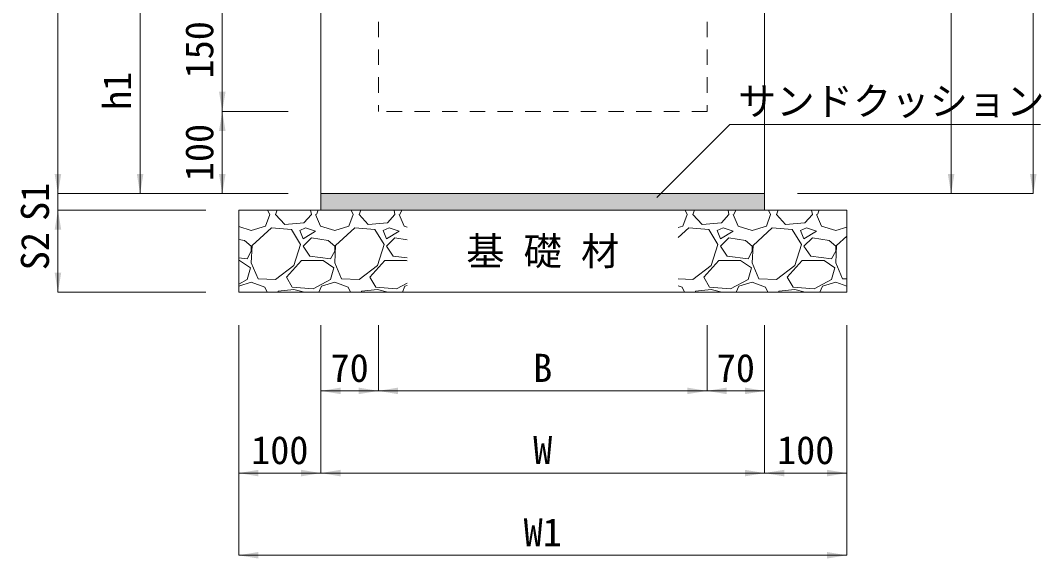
# Model space of a CAD drawing. Units: millimetres at full size. Extents: x 95 to 26200, y 7460 to 13400.
# Drawn here: x 4628 to 5871, y 10271 to 10926 of the extents above; entities that cross this region are included whole.
import ezdxf
from ezdxf.enums import TextEntityAlignment as Align

# ---------------------------------------------------------------- set-up
doc = ezdxf.new("R2010")
doc.units = ezdxf.units.MM
doc.header["$LTSCALE"] = 25
doc.linetypes.add('USER1', pattern=[1.35, 0.75, -0.6])
doc.layers.add('ハッチング', color=7, linetype='Continuous')
doc.layers.add('文字', color=7, linetype='Continuous')
for name, color, linetype, lineweight in [('ハッチング_基礎', 150, 'Continuous', 5), ('寸法線', 7, 'Continuous', 13), ('引出線', 4, 'Continuous', 9), ('本体', 2, 'Continuous', 20), ('舗装・基礎', 7, 'Continuous', 20)]:
    doc.layers.add(name, color=color, linetype=linetype, lineweight=lineweight)
doc.styles.add('ＭＳ ゴシック', font='')
doc.styles.get('ＭＳ ゴシック').set_extended_font_data('MS Gothic')

# ---------------------------------------------------------------- blocks, each defined once
blk = doc.blocks.new('filled_arrow')
at = {"color": 0, "linetype": 'Continuous', "lineweight": -2}
blk.add_solid([(7.5, 1.25), (0, 0), (7.5, -1.25)], dxfattribs=at)

msp = doc.modelspace()

# ---------------------------------------------------------------- hatches: boundary and pattern name
at = {"layer": 'ハッチング'}
msp.add_hatch(color=256, dxfattribs=at).paths.add_polyline_path([(5533.69, 10695.08), (5533.69, 10715.08), (4993.69, 10715.08), (4993.69, 10695.08)])

# ---------------------------------------------------------------- linework, layer by layer
at = {"layer": 'ハッチング_基礎'}
for p, q in [((4926.31, 10675.49), (4931.39, 10689.71)), ((4928.91, 10695.08), (4931.39, 10689.71)), ((4938.5, 10689.71), (4940.52, 10695.08)), ((4949.68, 10677.52), (4938.5, 10689.71)), ((4982.19, 10689.71), (4973.05, 10679.55)), ((4981.17, 10694.79), (4980, 10695.08)), ((4982.19, 10689.71), (4981.17, 10694.79)), ((4987.27, 10689.71), (4993.37, 10675.49)), ((4988.29, 10689.71), (4990.59, 10695.08)), ((5027.91, 10675.49), (5032.99, 10689.71)), ((5030.51, 10695.08), (5032.99, 10689.71)), ((5040.1, 10689.71), (5042.12, 10695.08)), ((5051.28, 10677.52), (5040.1, 10689.71)), ((5083.79, 10689.71), (5074.65, 10679.55)), ((5082.77, 10694.79), (5081.6, 10695.08)), ((5083.79, 10689.71), (5082.77, 10694.79)), ((5088.87, 10689.71), (5094.97, 10675.49)), ((5089.89, 10689.71), (5092.19, 10695.08)), ((5434.31, 10675.49), (5439.39, 10689.71)), ((5436.91, 10695.08), (5439.39, 10689.71)), ((5446.5, 10689.71), (5448.52, 10695.08)), ((5457.68, 10677.52), (5446.5, 10689.71)), ((5490.19, 10689.71), (5481.05, 10679.55)), ((5489.17, 10694.79), (5488, 10695.08)), ((5490.19, 10689.71), (5489.17, 10694.79)), ((5495.27, 10689.71), (5501.37, 10675.49)), ((5496.29, 10689.71), (5498.59, 10695.08)), ((5535.91, 10675.49), (5540.99, 10689.71)), ((5538.51, 10695.08), (5540.99, 10689.71)), ((5548.1, 10689.71), (5550.12, 10695.08)), ((5559.28, 10677.52), (5548.1, 10689.71)), ((5591.79, 10689.71), (5582.65, 10679.55)), ((5590.77, 10694.79), (5589.6, 10695.08)), ((5591.79, 10689.71), (5590.77, 10694.79)), ((5596.87, 10689.71), (5602.97, 10675.49)), ((5597.89, 10689.71), (5600.19, 10695.08)), ((4909.04, 10670.41), (4926.31, 10675.49)), ((4973.05, 10679.55), (4949.68, 10677.52)), ((4993.37, 10675.49), (5010.64, 10670.41)), ((5010.64, 10670.41), (5027.91, 10675.49)), ((5074.65, 10679.55), (5051.28, 10677.52)), ((5094.97, 10675.49), (5098.69, 10674.39)), ((5428.69, 10673.83), (5434.31, 10675.49)), ((5481.05, 10679.55), (5457.68, 10677.52)), ((5501.37, 10675.49), (5518.64, 10670.41)), ((5518.64, 10670.41), (5535.91, 10675.49)), ((5582.65, 10679.55), (5559.28, 10677.52)), ((5602.97, 10675.49), (5620.24, 10670.41)), ((4893.69, 10674.92), (4909.04, 10670.41)), ((4933.42, 10673.45), (4910.05, 10652.12)), ((4957.81, 10671.42), (4933.42, 10673.45)), ((4968.98, 10653.13), (4957.81, 10671.42)), ((4975.08, 10673.45), (4967.97, 10670.41)), ((4967.97, 10670.41), (4972.03, 10660.25)), ((4972.03, 10660.25), (4987.27, 10669.39)), ((4987.27, 10669.39), (4975.08, 10673.45)), ((5035.02, 10673.45), (5011.65, 10652.12)), ((5059.41, 10671.42), (5035.02, 10673.45)), ((5070.58, 10653.13), (5059.41, 10671.42)), ((5076.68, 10673.45), (5069.57, 10670.41)), ((5069.57, 10670.41), (5073.63, 10660.25)), ((5073.63, 10660.25), (5088.87, 10669.39)), ((5088.87, 10669.39), (5076.68, 10673.45)), ((5441.42, 10673.45), (5428.69, 10661.82)), ((5465.81, 10671.42), (5441.42, 10673.45)), ((5476.98, 10653.13), (5465.81, 10671.42)), ((5483.08, 10673.45), (5475.97, 10670.41)), ((5475.97, 10670.41), (5480.03, 10660.25)), ((5480.03, 10660.25), (5495.27, 10669.39)), ((5495.27, 10669.39), (5483.08, 10673.45)), ((5543.02, 10673.45), (5519.65, 10652.12)), ((5567.41, 10671.42), (5543.02, 10673.45)), ((5578.58, 10653.13), (5567.41, 10671.42)), ((5584.68, 10673.45), (5577.57, 10670.41)), ((5577.57, 10670.41), (5581.63, 10660.25)), ((5581.63, 10660.25), (5596.87, 10669.39)), ((5596.87, 10669.39), (5584.68, 10673.45)), ((5620.24, 10670.41), (5633.69, 10674.36)), ((5633.69, 10663.47), (5621.25, 10652.12)), ((4900.91, 10658.21), (4893.69, 10659.3)), ((4909.04, 10651.1), (4900.91, 10658.21)), ((4910.05, 10652.12), (4909.04, 10630.78)), ((4909.04, 10645.01), (4909.04, 10651.1)), ((4960.85, 10627.73), (4968.98, 10653.13)), ((4982.19, 10661.26), (4972.03, 10651.1)), ((4972.03, 10651.1), (4980.16, 10638.91)), ((5002.51, 10658.21), (4982.19, 10661.26)), ((5010.64, 10651.1), (5002.51, 10658.21)), ((5011.65, 10652.12), (5010.64, 10630.78)), ((5010.64, 10645.01), (5010.64, 10651.1)), ((5062.45, 10627.73), (5070.58, 10653.13)), ((5083.79, 10661.26), (5073.63, 10651.1)), ((5073.63, 10651.1), (5081.76, 10638.91)), ((5098.69, 10659.03), (5083.79, 10661.26)), ((5468.85, 10627.73), (5476.98, 10653.13)), ((5490.19, 10661.26), (5480.03, 10651.1)), ((5480.03, 10651.1), (5488.16, 10638.91)), ((5510.51, 10658.21), (5490.19, 10661.26)), ((5518.64, 10651.1), (5510.51, 10658.21)), ((5519.65, 10652.12), (5518.64, 10630.78)), ((5518.64, 10645.01), (5518.64, 10651.1)), ((5570.45, 10627.73), (5578.58, 10653.13)), ((5591.79, 10661.26), (5581.63, 10651.1)), ((5581.63, 10651.1), (5589.76, 10638.91)), ((5612.11, 10658.21), (5591.79, 10661.26)), ((5620.24, 10651.1), (5612.11, 10658.21)), ((5621.25, 10652.12), (5620.24, 10630.78)), ((5620.24, 10645.01), (5620.24, 10651.1)), ((4903.96, 10635.86), (4909.04, 10645.01)), ((4980.16, 10638.91), (5005.56, 10635.86)), ((5005.56, 10635.86), (5010.64, 10645.01)), ((5081.76, 10638.91), (5098.69, 10636.88)), ((5488.16, 10638.91), (5513.56, 10635.86)), ((5513.56, 10635.86), (5518.64, 10645.01)), ((5589.76, 10638.91), (5615.16, 10635.86)), ((5615.16, 10635.86), (5620.24, 10645.01)), ((4893.69, 10637.09), (4903.96, 10635.86)), ((4893.69, 10633.83), (4894.81, 10633.83)), ((4894.81, 10633.83), (4908.02, 10624.69)), ((4909.04, 10630.78), (4917.17, 10611.48)), ((4938.5, 10610.46), (4960.85, 10627.73)), ((4951.71, 10613.51), (4970, 10633.83)), ((4970, 10633.83), (4996.41, 10633.83)), ((4996.41, 10633.83), (5009.62, 10624.69)), ((5010.64, 10630.78), (5018.77, 10611.48)), ((5040.1, 10610.46), (5062.45, 10627.73)), ((5053.31, 10613.51), (5071.6, 10633.83)), ((5071.6, 10633.83), (5098.01, 10633.83)), ((5098.01, 10633.83), (5098.69, 10633.36)), ((5446.5, 10610.46), (5468.85, 10627.73)), ((5459.71, 10613.51), (5478, 10633.83)), ((5478, 10633.83), (5504.41, 10633.83)), ((5504.41, 10633.83), (5517.62, 10624.69)), ((5518.64, 10630.78), (5526.77, 10611.48)), ((5548.1, 10610.46), (5570.45, 10627.73)), ((5561.31, 10613.51), (5579.6, 10633.83)), ((5579.6, 10633.83), (5606.01, 10633.83)), ((5606.01, 10633.83), (5619.22, 10624.69)), ((5620.24, 10630.78), (5628.37, 10611.48)), ((4908.02, 10624.69), (4903.96, 10610.46)), ((4958.82, 10601.32), (4951.71, 10613.51)), ((5009.62, 10624.69), (5005.56, 10610.46)), ((5060.42, 10601.32), (5053.31, 10613.51)), ((5466.82, 10601.32), (5459.71, 10613.51)), ((5517.62, 10624.69), (5513.56, 10610.46)), ((5568.42, 10601.32), (5561.31, 10613.51)), ((5619.22, 10624.69), (5615.16, 10610.46)), ((4903.96, 10610.46), (4893.69, 10605.08)), ((4893.69, 10602.62), (4909.04, 10607.41)), ((4909.04, 10607.41), (4925.29, 10601.32)), ((4917.17, 10611.48), (4938.5, 10610.46)), ((4925.29, 10601.32), (4928.17, 10595.08)), ((4984.22, 10599.29), (4958.82, 10601.32)), ((5005.56, 10610.46), (4984.22, 10599.29)), ((4991.28, 10595.08), (4994.38, 10602.33)), ((4994.38, 10602.33), (5010.64, 10607.41)), ((5010.64, 10607.41), (5026.89, 10601.32)), ((5018.77, 10611.48), (5040.1, 10610.46)), ((5026.89, 10601.32), (5029.77, 10595.08)), ((5085.82, 10599.29), (5060.42, 10601.32)), ((5098.69, 10606.02), (5085.82, 10599.29)), ((5092.88, 10595.08), (5095.98, 10602.33)), ((5095.98, 10602.33), (5098.69, 10603.18)), ((5428.69, 10611.31), (5446.5, 10610.46)), ((5428.69, 10603.05), (5433.29, 10601.32)), ((5433.29, 10601.32), (5436.17, 10595.08)), ((5492.22, 10599.29), (5466.82, 10601.32)), ((5513.56, 10610.46), (5492.22, 10599.29)), ((5499.28, 10595.08), (5502.38, 10602.33)), ((5502.38, 10602.33), (5518.64, 10607.41)), ((5518.64, 10607.41), (5534.89, 10601.32)), ((5526.77, 10611.48), (5548.1, 10610.46)), ((5534.89, 10601.32), (5537.77, 10595.08)), ((5593.82, 10599.29), (5568.42, 10601.32)), ((5615.16, 10610.46), (5593.82, 10599.29)), ((5600.88, 10595.08), (5603.98, 10602.33)), ((5603.98, 10602.33), (5620.24, 10607.41)), ((5620.24, 10607.41), (5633.69, 10602.37)), ((5628.37, 10611.48), (5633.69, 10611.22)), ((4941.12, 10595.08), (4941.55, 10596.24)), ((4960.85, 10598.27), (4941.55, 10596.24)), ((4973.6, 10595.08), (4960.85, 10598.27)), ((5042.72, 10595.08), (5043.15, 10596.24)), ((5062.45, 10598.27), (5043.15, 10596.24)), ((5075.2, 10595.08), (5062.45, 10598.27)), ((5449.12, 10595.08), (5449.55, 10596.24)), ((5468.85, 10598.27), (5449.55, 10596.24)), ((5481.6, 10595.08), (5468.85, 10598.27)), ((5550.72, 10595.08), (5551.15, 10596.24)), ((5570.45, 10598.27), (5551.15, 10596.24)), ((5583.2, 10595.08), (5570.45, 10598.27))]:
    msp.add_line(p, q, dxfattribs=at)
at = {"layer": '寸法線'}
for p, q in [((4673.69, 11545.08), (4673.69, 10715.08)), ((5860.69, 11498.08), (5860.69, 10715.08)), ((5760.69, 11365.08), (5760.69, 10715.08)), ((4773.69, 10965.08), (4773.69, 10715.08)), ((4873.69, 10815.08), (4873.69, 10965.08)), ((4873.69, 10715.08), (4873.69, 10815.08)), ((4953.69, 10815.08), (4873.69, 10815.08)), ((4953.69, 10815.08), (4873.69, 10815.08)), ((4673.69, 10763.08), (4673.69, 10647.08)), ((4953.69, 10715.08), (4673.69, 10715.08)), ((4953.69, 10715.08), (4673.69, 10715.08)), ((4953.69, 10715.08), (4773.69, 10715.08)), ((4953.69, 10715.08), (4873.69, 10715.08)), ((5573.69, 10715.08), (5760.69, 10715.08)), ((5573.69, 10715.08), (5860.69, 10715.08)), ((4853.69, 10695.08), (4673.69, 10695.08)), ((4673.69, 10695.08), (4673.69, 10595.08)), ((4853.69, 10695.08), (4673.69, 10695.08)), ((4853.69, 10595.08), (4673.69, 10595.08)), ((4893.69, 10555.08), (4893.69, 10375.08)), ((4893.69, 10555.08), (4893.69, 10275.08)), ((4993.69, 10555.08), (4993.69, 10475.08)), ((4993.69, 10555.08), (4993.69, 10375.08)), ((4993.69, 10555.08), (4993.69, 10375.08)), ((5063.69, 10555.08), (5063.69, 10475.08)), ((5063.69, 10555.08), (5063.69, 10475.08)), ((5463.69, 10555.08), (5463.69, 10475.08)), ((5463.69, 10555.08), (5463.69, 10475.08)), ((5533.69, 10555.08), (5533.69, 10475.08)), ((5533.69, 10555.08), (5533.69, 10375.08)), ((5533.69, 10555.08), (5533.69, 10375.08)), ((5633.69, 10555.08), (5633.69, 10375.08)), ((5633.69, 10555.08), (5633.69, 10275.08)), ((4993.69, 10475.08), (5063.69, 10475.08)), ((5063.69, 10475.08), (5463.69, 10475.08)), ((5463.69, 10475.08), (5533.69, 10475.08)), ((4893.69, 10375.08), (4993.69, 10375.08)), ((4993.69, 10375.08), (5533.69, 10375.08)), ((5533.69, 10375.08), (5633.69, 10375.08)), ((5633.69, 10275.08), (4893.69, 10275.08))]:
    msp.add_line(p, q, dxfattribs=at)
at = {"layer": '引出線'}
msp.add_lwpolyline([(5402.44, 10710.28), (5491.39, 10799.24), (5869.62, 10799.24)], dxfattribs=at)
at = {"layer": '本体'}
for p, q in [((4993.69, 11365.08), (4993.69, 10715.08)), ((5533.69, 11365.08), (5533.69, 10715.08)), ((5533.69, 10715.08), (4993.69, 10715.08))]:
    msp.add_line(p, q, dxfattribs=at)
at = {"layer": '本体', "linetype": 'USER1', "lineweight": 15}
for p, q in [((5063.69, 11059.12), (5063.69, 10815.08)), ((5463.69, 11059.12), (5463.69, 10815.08)), ((5463.69, 10815.08), (5063.69, 10815.08))]:
    msp.add_line(p, q, dxfattribs=at)
at = {"layer": '舗装・基礎', "color": 3}
for p, q in [((5533.69, 10715.08), (4993.69, 10715.08)), ((4993.69, 10715.08), (4993.69, 10695.08)), ((5533.69, 10715.08), (5533.69, 10695.08)), ((5633.69, 10695.08), (4893.69, 10695.08)), ((4893.69, 10695.08), (4893.69, 10595.08)), ((5633.69, 10695.08), (5633.69, 10595.08)), ((5633.69, 10595.08), (4893.69, 10595.08))]:
    msp.add_line(p, q, dxfattribs=at)

# ---------------------------------------------------------------- block references
at = {"layer": '寸法線', "xscale": 3.2, "yscale": 3.2}
for p, rotation in [((4873.69, 10815.08), 90), ((4873.69, 10815.08), 270), ((4673.69, 10715.08), 90), ((4673.69, 10715.08), 90), ((4773.69, 10715.08), 90), ((4873.69, 10715.08), 90), ((5760.69, 10715.08), 90), ((5860.69, 10715.08), 90), ((4673.69, 10695.08), 270), ((4673.69, 10695.08), 270), ((4673.69, 10595.08), 90), ((5063.69, 10475.08), 180), ((5463.69, 10475.08), 180), ((5533.69, 10475.08), 180), ((4993.69, 10375.08), 180), ((5533.69, 10375.08), 180), ((5633.69, 10375.08), 180), ((5633.69, 10275.08), 180)]:
    msp.add_blockref('filled_arrow', p, dxfattribs=dict(at, rotation=rotation))
for p in [(4993.69, 10475.08), (5063.69, 10475.08), (5463.69, 10475.08), (4893.69, 10375.08), (4993.69, 10375.08), (5533.69, 10375.08), (4893.69, 10275.08)]:
    msp.add_blockref('filled_arrow', p, dxfattribs=at)
at = {"layer": '引出線', "xscale": 0.133, "yscale": 0.133, "rotation": 45}
msp.add_blockref('filled_arrow', (5402.44, 10710.28), dxfattribs=at)

# ---------------------------------------------------------------- texts
at = {"layer": '寸法線', "style": 'ＭＳ ゴシック'}
for s, p in [('150', (4845.69, 10890.08)), ('h1', (4745.69, 10840.08)), ('100', (4845.69, 10765.08)), ('S1', (4645.69, 10705.08)), ('S2', (4645.69, 10645.08))]:
    msp.add_text(s, height=34.18, rotation=90, dxfattribs=at).set_placement(p, align=Align.MIDDLE_CENTER)
for s, p in [('70', (5028.69, 10503.08)), ('B', (5263.69, 10503.08)), ('70', (5498.69, 10503.08)), ('100', (4943.69, 10403.08)), ('W', (5263.69, 10403.08)), ('100', (5583.69, 10403.08)), ('W1', (5263.69, 10303.08))]:
    msp.add_text(s, height=34.18, dxfattribs=at).set_placement(p, align=Align.MIDDLE_CENTER)
at = {"layer": '引出線', "style": 'ＭＳ ゴシック'}
msp.add_text('サンドクッション', height=34.18, dxfattribs=at).set_placement((5501.39, 10844.63), align=Align.TOP_LEFT)
at = {"layer": '文字', "style": 'ＭＳ ゴシック'}
msp.add_text('基 礎 材', height=34.18, dxfattribs=at).set_placement((5263.69, 10645.08), align=Align.MIDDLE_CENTER)

doc.saveas('drawing.dxf')
